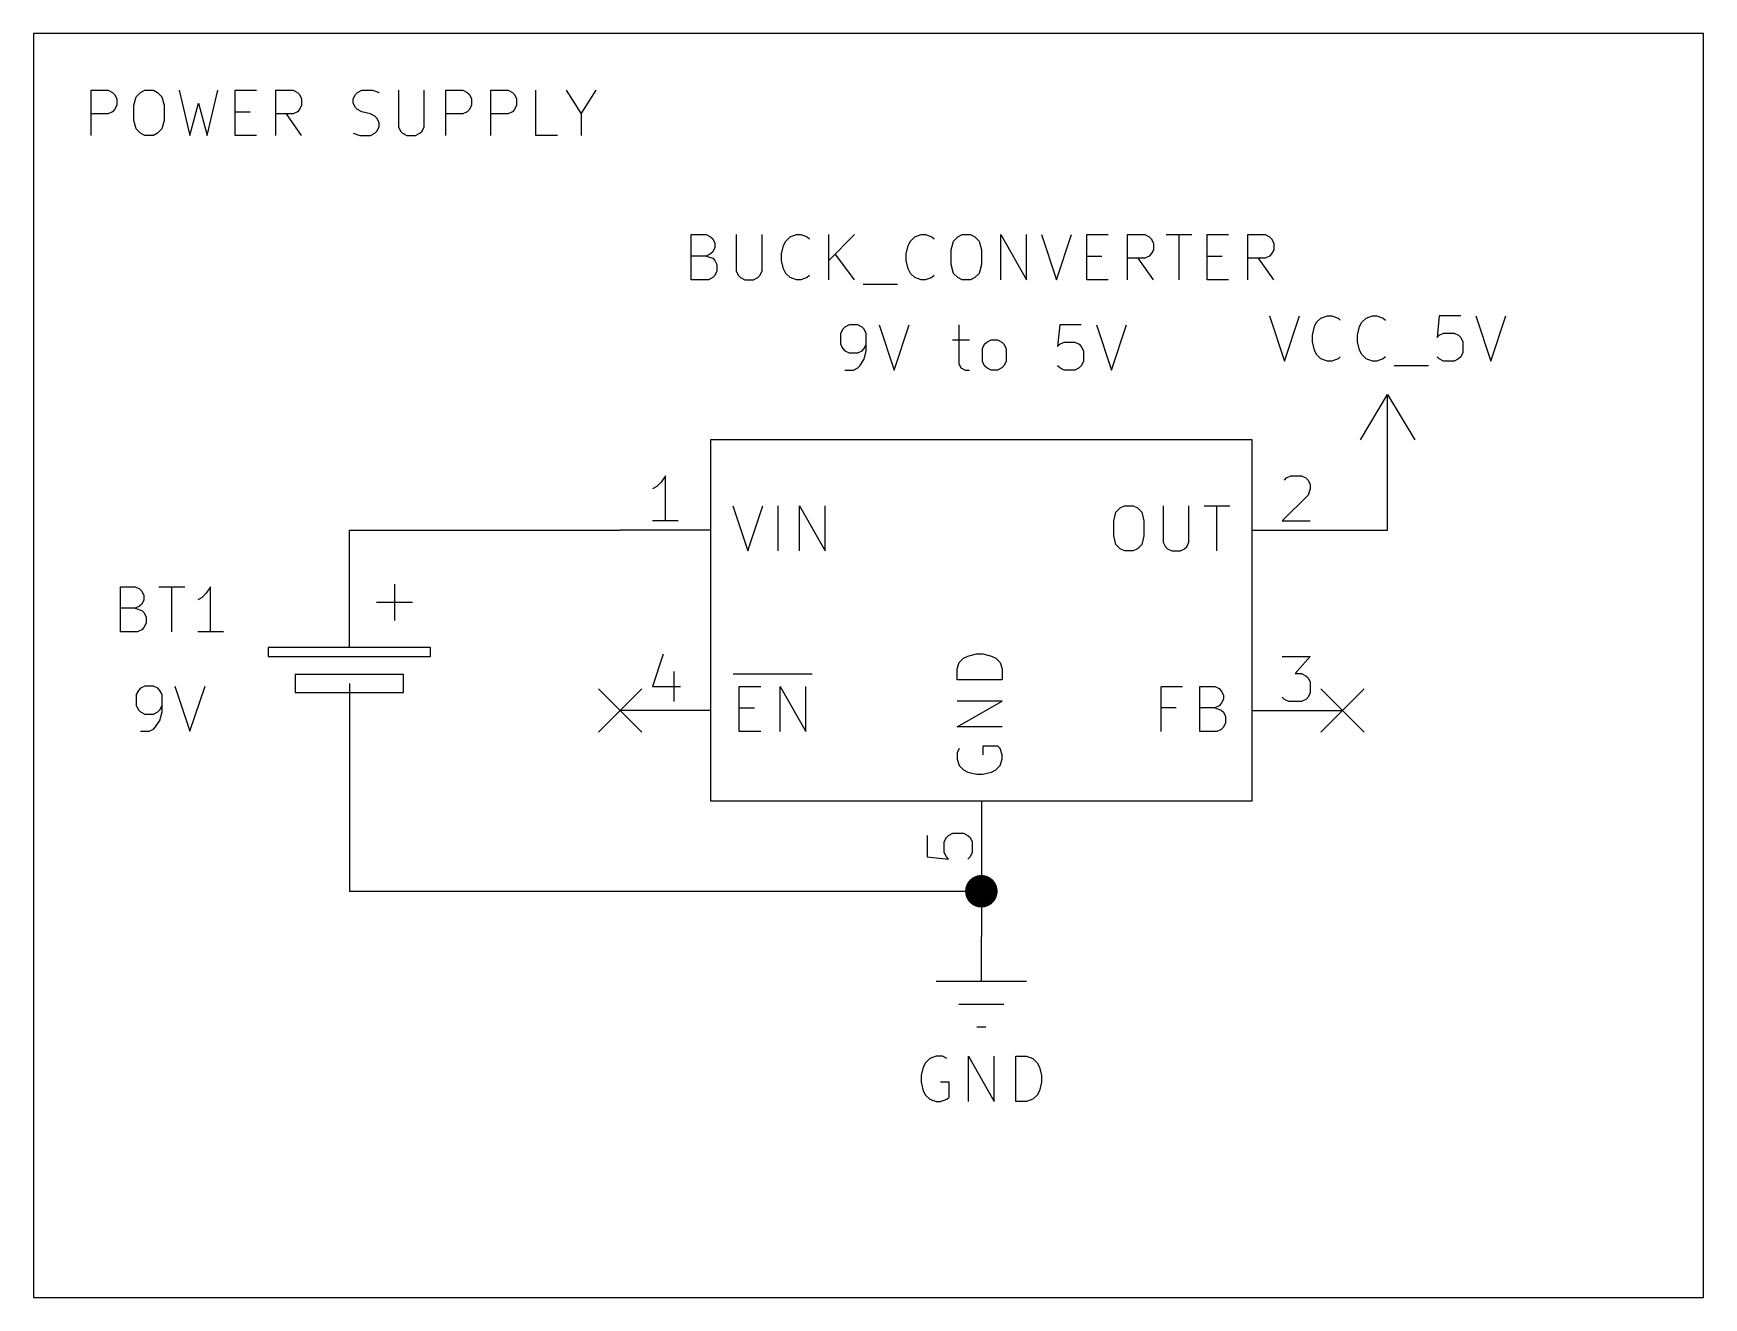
# Model space of a CAD drawing. Extents: x 0.4 to 11.3, y -7.9 to -0.4.
# Drawn here: x 2.45 to 4.3, y -3.9 to -2.5 of the extents above; entities that cross this region are included whole.
import ezdxf

# ---------------------------------------------------------------- set-up
doc = ezdxf.new("R2010")
doc.units = 0
doc.header["$MEASUREMENT"] = 0
for name, color, linetype in [('BLUE2', 5, 'CONTINUOUS'), ('BLUE3', 171, 'CONTINUOUS'), ('CYAN2', 4, 'CONTINUOUS'), ('GREEN3', 91, 'CONTINUOUS'), ('LYELLOW', 51, 'CONTINUOUS'), ('RED2', 1, 'CONTINUOUS'), ('RED3', 11, 'CONTINUOUS')]:
    doc.layers.add(name, color=color, linetype=linetype)

msp = doc.modelspace()

# ---------------------------------------------------------------- linework, layer by layer
at = {"layer": 'BLUE2', "linetype": 'CONTINUOUS'}
for p, q in [((3.076, -3.226), (3.124, -3.274)), ((3.124, -3.226), (3.076, -3.274)), ((3.876, -3.226), (3.924, -3.274)), ((3.924, -3.226), (3.876, -3.274))]:
    msp.add_line(p, q, dxfattribs=at)
at = {"layer": 'BLUE3', "linetype": 'CONTINUOUS'}
for p, q in [((2.45, -2.5), (2.45, -3.9)), ((4.3, -2.5), (2.45, -2.5)), ((4.3, -3.9), (4.3, -2.5)), ((2.5138, -2.613), (2.5138, -2.563)), ((2.5138, -2.563), (2.5329, -2.563)), ((2.5329, -2.563), (2.5376, -2.5653)), ((2.5376, -2.5653), (2.54, -2.5677)), ((2.54, -2.5677), (2.5424, -2.5725)), ((2.5614, -2.5796), (2.5638, -2.5701)), ((2.5638, -2.5701), (2.5686, -2.5653)), ((2.5686, -2.5653), (2.5733, -2.563)), ((2.5733, -2.563), (2.5829, -2.563)), ((2.5829, -2.563), (2.5876, -2.5653)), ((2.5876, -2.5653), (2.5924, -2.5701)), ((2.5924, -2.5701), (2.5948, -2.5796)), ((2.6114, -2.563), (2.6233, -2.613)), ((2.6424, -2.613), (2.6543, -2.563)), ((2.6733, -2.613), (2.6733, -2.563)), ((2.6733, -2.563), (2.6971, -2.563)), ((2.7186, -2.613), (2.7186, -2.563)), ((2.7186, -2.563), (2.7376, -2.563)), ((2.7376, -2.563), (2.7424, -2.5653)), ((2.7424, -2.5653), (2.7448, -2.5677)), ((2.7448, -2.5677), (2.7471, -2.5725)), ((2.8043, -2.5725), (2.8067, -2.5677)), ((2.8067, -2.5677), (2.809, -2.5653)), ((2.809, -2.5653), (2.8138, -2.563)), ((2.8138, -2.563), (2.8257, -2.563)), ((2.8257, -2.563), (2.8329, -2.5653)), ((2.8543, -2.563), (2.8543, -2.6034)), ((2.8829, -2.6034), (2.8829, -2.563)), ((2.9067, -2.613), (2.9067, -2.563)), ((2.9067, -2.563), (2.9257, -2.563)), ((2.9257, -2.563), (2.9305, -2.5653)), ((2.9305, -2.5653), (2.9329, -2.5677)), ((2.9329, -2.5677), (2.9352, -2.5725)), ((2.9567, -2.613), (2.9567, -2.563)), ((2.9567, -2.563), (2.9757, -2.563)), ((2.9757, -2.563), (2.9805, -2.5653)), ((2.9805, -2.5653), (2.9829, -2.5677)), ((2.9829, -2.5677), (2.9852, -2.5725)), ((3.0067, -2.613), (3.0067, -2.563)), ((3.04, -2.563), (3.0567, -2.5892)), ((3.0567, -2.5892), (3.0733, -2.563)), ((2.5329, -2.5892), (2.5138, -2.5892)), ((2.5376, -2.5868), (2.5329, -2.5892)), ((2.54, -2.5844), (2.5376, -2.5868)), ((2.5424, -2.5796), (2.54, -2.5844)), ((2.5424, -2.5725), (2.5424, -2.5796)), ((2.5614, -2.5963), (2.5614, -2.5796)), ((2.5948, -2.5796), (2.5948, -2.5963)), ((2.6233, -2.613), (2.6329, -2.5772)), ((2.6329, -2.5772), (2.6424, -2.613)), ((2.6733, -2.5868), (2.69, -2.5868)), ((2.7376, -2.5892), (2.7186, -2.5892)), ((2.7471, -2.613), (2.7305, -2.5892)), ((2.7424, -2.5868), (2.7376, -2.5892)), ((2.7448, -2.5844), (2.7424, -2.5868)), ((2.7471, -2.5796), (2.7448, -2.5844)), ((2.7471, -2.5725), (2.7471, -2.5796)), ((2.8043, -2.5772), (2.8043, -2.5725)), ((2.8067, -2.582), (2.8043, -2.5772)), ((2.809, -2.5844), (2.8067, -2.582)), ((2.8138, -2.5868), (2.809, -2.5844)), ((2.8233, -2.5892), (2.8138, -2.5868)), ((2.8281, -2.5915), (2.8233, -2.5892)), ((2.9257, -2.5892), (2.9067, -2.5892)), ((2.9305, -2.5868), (2.9257, -2.5892)), ((2.9329, -2.5844), (2.9305, -2.5868)), ((2.9352, -2.5796), (2.9329, -2.5844)), ((2.9352, -2.5725), (2.9352, -2.5796)), ((2.9757, -2.5892), (2.9567, -2.5892)), ((2.9805, -2.5868), (2.9757, -2.5892)), ((2.9829, -2.5844), (2.9805, -2.5868)), ((2.9852, -2.5796), (2.9829, -2.5844)), ((2.9852, -2.5725), (2.9852, -2.5796)), ((3.0567, -2.5892), (3.0567, -2.613)), ((2.5638, -2.6058), (2.5614, -2.5963)), ((2.5686, -2.6106), (2.5638, -2.6058)), ((2.5924, -2.6058), (2.5876, -2.6106)), ((2.5948, -2.5963), (2.5924, -2.6058)), ((2.8305, -2.5939), (2.8281, -2.5915)), ((2.8281, -2.6106), (2.8305, -2.6082)), ((2.8329, -2.5987), (2.8305, -2.5939)), ((2.8305, -2.6082), (2.8329, -2.6034)), ((2.8329, -2.6034), (2.8329, -2.5987)), ((2.8543, -2.6034), (2.8567, -2.6082)), ((2.8567, -2.6082), (2.859, -2.6106)), ((2.8781, -2.6106), (2.8805, -2.6082)), ((2.8805, -2.6082), (2.8829, -2.6034)), ((2.5733, -2.613), (2.5686, -2.6106)), ((2.5829, -2.613), (2.5733, -2.613)), ((2.5876, -2.6106), (2.5829, -2.613)), ((2.6971, -2.613), (2.6733, -2.613)), ((2.8043, -2.6106), (2.8114, -2.613)), ((2.8114, -2.613), (2.8233, -2.613)), ((2.8233, -2.613), (2.8281, -2.6106)), ((2.859, -2.6106), (2.8638, -2.613)), ((2.8638, -2.613), (2.8733, -2.613)), ((2.8733, -2.613), (2.8781, -2.6106)), ((3.0305, -2.613), (3.0067, -2.613)), ((2.45, -3.9), (4.3, -3.9))]:
    msp.add_line(p, q, dxfattribs=at)
at = {"layer": 'CYAN2', "linetype": 'CONTINUOUS'}
for p, q in [((3.1786, -2.7728), (3.1786, -2.7228)), ((3.1786, -2.7228), (3.1952, -2.7228)), ((3.1786, -2.7728), (3.1786, -2.7228)), ((3.1786, -2.7228), (3.1952, -2.7228)), ((3.1952, -2.7228), (3.2, -2.7252)), ((3.1952, -2.7228), (3.2, -2.7252)), ((3.2, -2.7252), (3.2024, -2.7276)), ((3.2, -2.7252), (3.2024, -2.7276)), ((3.2024, -2.7276), (3.2048, -2.7323)), ((3.2024, -2.7276), (3.2048, -2.7323)), ((3.2048, -2.7371), (3.2024, -2.7419)), ((3.2048, -2.7371), (3.2024, -2.7419)), ((3.2048, -2.7323), (3.2048, -2.7371)), ((3.2048, -2.7323), (3.2048, -2.7371)), ((3.2286, -2.7228), (3.2286, -2.7633)), ((3.2286, -2.7228), (3.2286, -2.7633)), ((3.2571, -2.7633), (3.2571, -2.7228)), ((3.2571, -2.7633), (3.2571, -2.7228)), ((3.2786, -2.7442), (3.281, -2.7347)), ((3.2786, -2.7442), (3.281, -2.7347)), ((3.281, -2.7347), (3.2833, -2.7299)), ((3.281, -2.7347), (3.2833, -2.7299)), ((3.2833, -2.7299), (3.2881, -2.7252)), ((3.2833, -2.7299), (3.2881, -2.7252)), ((3.2881, -2.7252), (3.2952, -2.7228)), ((3.2881, -2.7252), (3.2952, -2.7228)), ((3.2952, -2.7228), (3.3, -2.7228)), ((3.2952, -2.7228), (3.3, -2.7228)), ((3.3, -2.7228), (3.3071, -2.7252)), ((3.3, -2.7228), (3.3071, -2.7252)), ((3.3071, -2.7252), (3.3095, -2.7276)), ((3.3071, -2.7252), (3.3095, -2.7276)), ((3.331, -2.7728), (3.331, -2.7228)), ((3.3595, -2.7228), (3.331, -2.7514)), ((3.331, -2.7728), (3.331, -2.7228)), ((3.3595, -2.7228), (3.331, -2.7514)), ((3.4167, -2.7442), (3.419, -2.7347)), ((3.4167, -2.7442), (3.419, -2.7347)), ((3.419, -2.7347), (3.4214, -2.7299)), ((3.419, -2.7347), (3.4214, -2.7299)), ((3.4214, -2.7299), (3.4262, -2.7252)), ((3.4214, -2.7299), (3.4262, -2.7252)), ((3.4262, -2.7252), (3.4333, -2.7228)), ((3.4262, -2.7252), (3.4333, -2.7228)), ((3.4333, -2.7228), (3.4381, -2.7228)), ((3.4333, -2.7228), (3.4381, -2.7228)), ((3.4381, -2.7228), (3.4452, -2.7252)), ((3.4381, -2.7228), (3.4452, -2.7252)), ((3.4452, -2.7252), (3.4476, -2.7276)), ((3.4452, -2.7252), (3.4476, -2.7276)), ((3.4667, -2.7395), (3.469, -2.7299)), ((3.4667, -2.7395), (3.469, -2.7299)), ((3.469, -2.7299), (3.4738, -2.7252)), ((3.469, -2.7299), (3.4738, -2.7252)), ((3.4738, -2.7252), (3.4786, -2.7228)), ((3.4738, -2.7252), (3.4786, -2.7228)), ((3.4786, -2.7228), (3.4881, -2.7228)), ((3.4786, -2.7228), (3.4881, -2.7228)), ((3.4881, -2.7228), (3.4929, -2.7252)), ((3.4881, -2.7228), (3.4929, -2.7252)), ((3.4929, -2.7252), (3.4976, -2.7299)), ((3.4929, -2.7252), (3.4976, -2.7299)), ((3.4976, -2.7299), (3.5, -2.7395)), ((3.4976, -2.7299), (3.5, -2.7395)), ((3.5214, -2.7728), (3.5214, -2.7228)), ((3.5214, -2.7228), (3.55, -2.7728)), ((3.5214, -2.7728), (3.5214, -2.7228)), ((3.5214, -2.7228), (3.55, -2.7728)), ((3.55, -2.7728), (3.55, -2.7228)), ((3.55, -2.7728), (3.55, -2.7228)), ((3.5667, -2.7228), (3.5833, -2.7728)), ((3.5667, -2.7228), (3.5833, -2.7728)), ((3.5833, -2.7728), (3.6, -2.7228)), ((3.5833, -2.7728), (3.6, -2.7228)), ((3.6167, -2.7728), (3.6167, -2.7228)), ((3.6167, -2.7228), (3.6405, -2.7228)), ((3.6167, -2.7728), (3.6167, -2.7228)), ((3.6167, -2.7228), (3.6405, -2.7228)), ((3.6619, -2.7728), (3.6619, -2.7228)), ((3.6619, -2.7228), (3.681, -2.7228)), ((3.6619, -2.7728), (3.6619, -2.7228)), ((3.6619, -2.7228), (3.681, -2.7228)), ((3.681, -2.7228), (3.6857, -2.7252)), ((3.681, -2.7228), (3.6857, -2.7252)), ((3.6857, -2.7252), (3.6881, -2.7276)), ((3.6857, -2.7252), (3.6881, -2.7276)), ((3.6881, -2.7276), (3.6905, -2.7323)), ((3.6881, -2.7276), (3.6905, -2.7323)), ((3.6905, -2.7323), (3.6905, -2.7395)), ((3.6905, -2.7323), (3.6905, -2.7395)), ((3.7048, -2.7228), (3.7333, -2.7228)), ((3.7048, -2.7228), (3.7333, -2.7228)), ((3.7191, -2.7728), (3.7191, -2.7228)), ((3.7191, -2.7728), (3.7191, -2.7228)), ((3.75, -2.7728), (3.75, -2.7228)), ((3.75, -2.7228), (3.7738, -2.7228)), ((3.75, -2.7728), (3.75, -2.7228)), ((3.75, -2.7228), (3.7738, -2.7228)), ((3.7952, -2.7728), (3.7952, -2.7228)), ((3.7952, -2.7228), (3.8143, -2.7228)), ((3.7952, -2.7728), (3.7952, -2.7228)), ((3.7952, -2.7228), (3.8143, -2.7228)), ((3.8143, -2.7228), (3.819, -2.7252)), ((3.8143, -2.7228), (3.819, -2.7252)), ((3.819, -2.7252), (3.8214, -2.7276)), ((3.819, -2.7252), (3.8214, -2.7276)), ((3.8214, -2.7276), (3.8238, -2.7323)), ((3.8214, -2.7276), (3.8238, -2.7323)), ((3.8238, -2.7323), (3.8238, -2.7395)), ((3.8238, -2.7323), (3.8238, -2.7395)), ((3.1952, -2.7466), (3.1786, -2.7466)), ((3.1952, -2.7466), (3.1786, -2.7466)), ((3.2, -2.7442), (3.1952, -2.7466)), ((3.2, -2.7442), (3.1952, -2.7466)), ((3.1952, -2.7466), (3.2024, -2.749)), ((3.1952, -2.7466), (3.2024, -2.749)), ((3.2024, -2.7419), (3.2, -2.7442)), ((3.2024, -2.7419), (3.2, -2.7442)), ((3.2024, -2.749), (3.2048, -2.7514)), ((3.2024, -2.749), (3.2048, -2.7514)), ((3.2048, -2.7514), (3.2071, -2.7561)), ((3.2048, -2.7514), (3.2071, -2.7561)), ((3.2071, -2.7561), (3.2071, -2.7633)), ((3.2071, -2.7561), (3.2071, -2.7633)), ((3.2786, -2.7514), (3.2786, -2.7442)), ((3.2786, -2.7514), (3.2786, -2.7442)), ((3.281, -2.7609), (3.2786, -2.7514)), ((3.281, -2.7609), (3.2786, -2.7514)), ((3.3595, -2.7728), (3.3381, -2.7442)), ((3.3595, -2.7728), (3.3381, -2.7442)), ((3.4167, -2.7514), (3.4167, -2.7442)), ((3.4167, -2.7514), (3.4167, -2.7442)), ((3.419, -2.7609), (3.4167, -2.7514)), ((3.419, -2.7609), (3.4167, -2.7514)), ((3.4667, -2.7561), (3.4667, -2.7395)), ((3.4667, -2.7561), (3.4667, -2.7395)), ((3.469, -2.7657), (3.4667, -2.7561)), ((3.469, -2.7657), (3.4667, -2.7561)), ((3.5, -2.7561), (3.4976, -2.7657)), ((3.5, -2.7561), (3.4976, -2.7657)), ((3.5, -2.7395), (3.5, -2.7561)), ((3.5, -2.7395), (3.5, -2.7561)), ((3.6167, -2.7466), (3.6333, -2.7466)), ((3.6167, -2.7466), (3.6333, -2.7466)), ((3.681, -2.749), (3.6619, -2.749)), ((3.681, -2.749), (3.6619, -2.749)), ((3.6905, -2.7728), (3.6738, -2.749)), ((3.6905, -2.7728), (3.6738, -2.749)), ((3.6857, -2.7466), (3.681, -2.749)), ((3.6857, -2.7466), (3.681, -2.749)), ((3.6881, -2.7442), (3.6857, -2.7466)), ((3.6881, -2.7442), (3.6857, -2.7466)), ((3.6905, -2.7395), (3.6881, -2.7442)), ((3.6905, -2.7395), (3.6881, -2.7442)), ((3.75, -2.7466), (3.7667, -2.7466)), ((3.75, -2.7466), (3.7667, -2.7466)), ((3.8143, -2.749), (3.7952, -2.749)), ((3.8143, -2.749), (3.7952, -2.749)), ((3.8238, -2.7728), (3.8071, -2.749)), ((3.8238, -2.7728), (3.8071, -2.749)), ((3.819, -2.7466), (3.8143, -2.749)), ((3.819, -2.7466), (3.8143, -2.749)), ((3.8214, -2.7442), (3.819, -2.7466)), ((3.8214, -2.7442), (3.819, -2.7466)), ((3.8238, -2.7395), (3.8214, -2.7442)), ((3.8238, -2.7395), (3.8214, -2.7442)), ((3.1976, -2.7728), (3.1786, -2.7728)), ((3.1976, -2.7728), (3.1786, -2.7728)), ((3.2024, -2.7704), (3.1976, -2.7728)), ((3.2024, -2.7704), (3.1976, -2.7728)), ((3.2048, -2.768), (3.2024, -2.7704)), ((3.2048, -2.768), (3.2024, -2.7704)), ((3.2071, -2.7633), (3.2048, -2.768)), ((3.2071, -2.7633), (3.2048, -2.768)), ((3.2286, -2.7633), (3.231, -2.768)), ((3.2286, -2.7633), (3.231, -2.768)), ((3.231, -2.768), (3.2333, -2.7704)), ((3.231, -2.768), (3.2333, -2.7704)), ((3.2333, -2.7704), (3.2381, -2.7728)), ((3.2333, -2.7704), (3.2381, -2.7728)), ((3.2381, -2.7728), (3.2476, -2.7728)), ((3.2381, -2.7728), (3.2476, -2.7728)), ((3.2476, -2.7728), (3.2524, -2.7704)), ((3.2476, -2.7728), (3.2524, -2.7704)), ((3.2524, -2.7704), (3.2548, -2.768)), ((3.2524, -2.7704), (3.2548, -2.768)), ((3.2548, -2.768), (3.2571, -2.7633)), ((3.2548, -2.768), (3.2571, -2.7633)), ((3.2833, -2.7657), (3.281, -2.7609)), ((3.2833, -2.7657), (3.281, -2.7609)), ((3.2881, -2.7704), (3.2833, -2.7657)), ((3.2881, -2.7704), (3.2833, -2.7657)), ((3.2952, -2.7728), (3.2881, -2.7704)), ((3.2952, -2.7728), (3.2881, -2.7704)), ((3.3, -2.7728), (3.2952, -2.7728)), ((3.3, -2.7728), (3.2952, -2.7728)), ((3.3071, -2.7704), (3.3, -2.7728)), ((3.3071, -2.7704), (3.3, -2.7728)), ((3.3095, -2.768), (3.3071, -2.7704)), ((3.3095, -2.768), (3.3071, -2.7704)), ((3.4214, -2.7657), (3.419, -2.7609)), ((3.4214, -2.7657), (3.419, -2.7609)), ((3.4262, -2.7704), (3.4214, -2.7657)), ((3.4262, -2.7704), (3.4214, -2.7657)), ((3.4333, -2.7728), (3.4262, -2.7704)), ((3.4333, -2.7728), (3.4262, -2.7704)), ((3.4381, -2.7728), (3.4333, -2.7728)), ((3.4381, -2.7728), (3.4333, -2.7728)), ((3.4452, -2.7704), (3.4381, -2.7728)), ((3.4452, -2.7704), (3.4381, -2.7728)), ((3.4476, -2.768), (3.4452, -2.7704)), ((3.4476, -2.768), (3.4452, -2.7704)), ((3.4738, -2.7704), (3.469, -2.7657)), ((3.4738, -2.7704), (3.469, -2.7657)), ((3.4786, -2.7728), (3.4738, -2.7704)), ((3.4786, -2.7728), (3.4738, -2.7704)), ((3.4881, -2.7728), (3.4786, -2.7728)), ((3.4881, -2.7728), (3.4786, -2.7728)), ((3.4929, -2.7704), (3.4881, -2.7728)), ((3.4929, -2.7704), (3.4881, -2.7728)), ((3.4976, -2.7657), (3.4929, -2.7704)), ((3.4976, -2.7657), (3.4929, -2.7704)), ((3.6405, -2.7728), (3.6167, -2.7728)), ((3.6405, -2.7728), (3.6167, -2.7728)), ((3.7738, -2.7728), (3.75, -2.7728)), ((3.7738, -2.7728), (3.75, -2.7728)), ((3.3691, -2.7776), (3.4071, -2.7776)), ((3.3691, -2.7776), (3.4071, -2.7776)), ((3.3464, -2.8276), (3.3441, -2.8323)), ((3.3464, -2.8276), (3.3441, -2.8323)), ((3.3488, -2.8252), (3.3464, -2.8276)), ((3.3488, -2.8252), (3.3464, -2.8276)), ((3.3536, -2.8228), (3.3488, -2.8252)), ((3.3536, -2.8228), (3.3488, -2.8252)), ((3.3631, -2.8228), (3.3536, -2.8228)), ((3.3631, -2.8228), (3.3536, -2.8228)), ((3.3679, -2.8252), (3.3631, -2.8228)), ((3.3679, -2.8252), (3.3631, -2.8228)), ((3.3702, -2.8276), (3.3679, -2.8252)), ((3.3702, -2.8276), (3.3679, -2.8252)), ((3.3726, -2.8323), (3.3702, -2.8276)), ((3.3726, -2.8323), (3.3702, -2.8276)), ((3.3869, -2.8228), (3.4036, -2.8728)), ((3.3869, -2.8228), (3.4036, -2.8728)), ((3.4036, -2.8728), (3.4202, -2.8228)), ((3.4036, -2.8728), (3.4202, -2.8228)), ((3.475, -2.8228), (3.475, -2.8657)), ((3.475, -2.8228), (3.475, -2.8657)), ((3.5869, -2.8228), (3.5845, -2.8466)), ((3.5869, -2.8228), (3.5845, -2.8466)), ((3.6107, -2.8228), (3.5869, -2.8228)), ((3.6107, -2.8228), (3.5869, -2.8228)), ((3.6274, -2.8228), (3.644, -2.8728)), ((3.6274, -2.8228), (3.644, -2.8728)), ((3.644, -2.8728), (3.6607, -2.8228)), ((3.644, -2.8728), (3.6607, -2.8228)), ((3.819, -2.8128), (3.8357, -2.8628)), ((3.819, -2.8128), (3.8357, -2.8628)), ((3.8357, -2.8628), (3.8524, -2.8128)), ((3.8357, -2.8628), (3.8524, -2.8128)), ((3.8667, -2.8342), (3.869, -2.8247)), ((3.8667, -2.8342), (3.869, -2.8247)), ((3.869, -2.8247), (3.8714, -2.8199)), ((3.869, -2.8247), (3.8714, -2.8199)), ((3.8714, -2.8199), (3.8762, -2.8152)), ((3.8714, -2.8199), (3.8762, -2.8152)), ((3.8762, -2.8152), (3.8833, -2.8128)), ((3.8762, -2.8152), (3.8833, -2.8128)), ((3.8833, -2.8128), (3.8881, -2.8128)), ((3.8833, -2.8128), (3.8881, -2.8128)), ((3.8881, -2.8128), (3.8952, -2.8152)), ((3.8881, -2.8128), (3.8952, -2.8152)), ((3.8952, -2.8152), (3.8976, -2.8176)), ((3.8952, -2.8152), (3.8976, -2.8176)), ((3.9167, -2.8342), (3.919, -2.8247)), ((3.9167, -2.8342), (3.919, -2.8247)), ((3.919, -2.8247), (3.9214, -2.8199)), ((3.919, -2.8247), (3.9214, -2.8199)), ((3.9214, -2.8199), (3.9262, -2.8152)), ((3.9214, -2.8199), (3.9262, -2.8152)), ((3.9262, -2.8152), (3.9333, -2.8128)), ((3.9262, -2.8152), (3.9333, -2.8128)), ((3.9333, -2.8128), (3.9381, -2.8128)), ((3.9333, -2.8128), (3.9381, -2.8128)), ((3.9381, -2.8128), (3.9452, -2.8152)), ((3.9381, -2.8128), (3.9452, -2.8152)), ((3.9452, -2.8152), (3.9476, -2.8176)), ((3.9452, -2.8152), (3.9476, -2.8176)), ((4.0071, -2.8128), (4.0048, -2.8366)), ((4.0071, -2.8128), (4.0048, -2.8366)), ((4.031, -2.8128), (4.0071, -2.8128)), ((4.031, -2.8128), (4.0071, -2.8128)), ((4.0476, -2.8128), (4.0643, -2.8628)), ((4.0476, -2.8128), (4.0643, -2.8628)), ((4.0643, -2.8628), (4.081, -2.8128)), ((4.0643, -2.8628), (4.081, -2.8128)), ((3.3441, -2.8323), (3.3441, -2.8442)), ((3.3441, -2.8323), (3.3441, -2.8442)), ((3.3441, -2.8442), (3.3464, -2.849)), ((3.3441, -2.8442), (3.3464, -2.849)), ((3.3464, -2.849), (3.3488, -2.8514)), ((3.3464, -2.849), (3.3488, -2.8514)), ((3.3679, -2.8514), (3.3702, -2.849)), ((3.3679, -2.8514), (3.3702, -2.849)), ((3.3702, -2.849), (3.3726, -2.8442)), ((3.3702, -2.849), (3.3726, -2.8442)), ((3.3726, -2.8514), (3.3726, -2.8323)), ((3.3726, -2.8514), (3.3726, -2.8323)), ((3.4679, -2.8395), (3.4869, -2.8395)), ((3.4679, -2.8395), (3.4869, -2.8395)), ((3.5012, -2.849), (3.5036, -2.8442)), ((3.5012, -2.849), (3.5036, -2.8442)), ((3.5012, -2.8633), (3.5012, -2.849)), ((3.5012, -2.8633), (3.5012, -2.849)), ((3.5036, -2.8442), (3.506, -2.8419)), ((3.5036, -2.8442), (3.506, -2.8419)), ((3.506, -2.8419), (3.5107, -2.8395)), ((3.506, -2.8419), (3.5107, -2.8395)), ((3.5107, -2.8395), (3.5179, -2.8395)), ((3.5107, -2.8395), (3.5179, -2.8395)), ((3.5179, -2.8395), (3.5226, -2.8419)), ((3.5179, -2.8395), (3.5226, -2.8419)), ((3.5226, -2.8419), (3.525, -2.8442)), ((3.5226, -2.8419), (3.525, -2.8442)), ((3.525, -2.8442), (3.5274, -2.849)), ((3.525, -2.8442), (3.5274, -2.849)), ((3.5274, -2.849), (3.5274, -2.8633)), ((3.5274, -2.849), (3.5274, -2.8633)), ((3.5845, -2.8466), (3.5869, -2.8442)), ((3.5845, -2.8466), (3.5869, -2.8442)), ((3.5869, -2.8442), (3.5917, -2.8419)), ((3.5869, -2.8442), (3.5917, -2.8419)), ((3.5917, -2.8419), (3.6036, -2.8419)), ((3.5917, -2.8419), (3.6036, -2.8419)), ((3.6036, -2.8419), (3.6083, -2.8442)), ((3.6036, -2.8419), (3.6083, -2.8442)), ((3.6083, -2.8442), (3.6107, -2.8466)), ((3.6083, -2.8442), (3.6107, -2.8466)), ((3.6107, -2.8466), (3.6131, -2.8514)), ((3.6107, -2.8466), (3.6131, -2.8514)), ((3.8667, -2.8414), (3.8667, -2.8342)), ((3.8667, -2.8414), (3.8667, -2.8342)), ((3.869, -2.8509), (3.8667, -2.8414)), ((3.869, -2.8509), (3.8667, -2.8414)), ((3.9167, -2.8414), (3.9167, -2.8342)), ((3.9167, -2.8414), (3.9167, -2.8342)), ((3.919, -2.8509), (3.9167, -2.8414)), ((3.919, -2.8509), (3.9167, -2.8414)), ((4.0048, -2.8366), (4.0071, -2.8342)), ((4.0048, -2.8366), (4.0071, -2.8342)), ((4.0071, -2.8342), (4.0119, -2.8319)), ((4.0071, -2.8342), (4.0119, -2.8319)), ((4.0119, -2.8319), (4.0238, -2.8319)), ((4.0119, -2.8319), (4.0238, -2.8319)), ((4.0238, -2.8319), (4.0286, -2.8342)), ((4.0238, -2.8319), (4.0286, -2.8342)), ((4.0286, -2.8342), (4.031, -2.8366)), ((4.0286, -2.8342), (4.031, -2.8366)), ((4.031, -2.8366), (4.0333, -2.8414)), ((4.031, -2.8366), (4.0333, -2.8414)), ((4.0333, -2.8414), (4.0333, -2.8533)), ((4.0333, -2.8414), (4.0333, -2.8533)), ((3.3488, -2.8514), (3.3536, -2.8538)), ((3.3488, -2.8514), (3.3536, -2.8538)), ((3.3536, -2.8538), (3.3631, -2.8538)), ((3.3536, -2.8538), (3.3631, -2.8538)), ((3.3631, -2.8538), (3.3679, -2.8514)), ((3.3631, -2.8538), (3.3679, -2.8514)), ((3.3655, -2.868), (3.3702, -2.8609)), ((3.3655, -2.868), (3.3702, -2.8609)), ((3.3702, -2.8609), (3.3726, -2.8514)), ((3.3702, -2.8609), (3.3726, -2.8514)), ((3.475, -2.8657), (3.4774, -2.8704)), ((3.475, -2.8657), (3.4774, -2.8704)), ((3.5036, -2.868), (3.5012, -2.8633)), ((3.5036, -2.868), (3.5012, -2.8633)), ((3.5274, -2.8633), (3.525, -2.868)), ((3.5274, -2.8633), (3.525, -2.868)), ((3.6131, -2.8633), (3.6107, -2.868)), ((3.6131, -2.8633), (3.6107, -2.868)), ((3.6131, -2.8514), (3.6131, -2.8633)), ((3.6131, -2.8514), (3.6131, -2.8633)), ((3.8714, -2.8557), (3.869, -2.8509)), ((3.8714, -2.8557), (3.869, -2.8509)), ((3.8762, -2.8604), (3.8714, -2.8557)), ((3.8762, -2.8604), (3.8714, -2.8557)), ((3.8833, -2.8628), (3.8762, -2.8604)), ((3.8833, -2.8628), (3.8762, -2.8604)), ((3.8881, -2.8628), (3.8833, -2.8628)), ((3.8881, -2.8628), (3.8833, -2.8628)), ((3.8952, -2.8604), (3.8881, -2.8628)), ((3.8952, -2.8604), (3.8881, -2.8628)), ((3.8976, -2.858), (3.8952, -2.8604)), ((3.8976, -2.858), (3.8952, -2.8604)), ((3.9214, -2.8557), (3.919, -2.8509)), ((3.9214, -2.8557), (3.919, -2.8509)), ((3.9262, -2.8604), (3.9214, -2.8557)), ((3.9262, -2.8604), (3.9214, -2.8557)), ((3.9333, -2.8628), (3.9262, -2.8604)), ((3.9333, -2.8628), (3.9262, -2.8604)), ((3.9381, -2.8628), (3.9333, -2.8628)), ((3.9381, -2.8628), (3.9333, -2.8628)), ((3.9452, -2.8604), (3.9381, -2.8628)), ((3.9452, -2.8604), (3.9381, -2.8628)), ((3.9476, -2.858), (3.9452, -2.8604)), ((3.9476, -2.858), (3.9452, -2.8604)), ((4.0071, -2.8604), (4.0048, -2.858)), ((4.0071, -2.8604), (4.0048, -2.858)), ((4.0119, -2.8628), (4.0071, -2.8604)), ((4.0119, -2.8628), (4.0071, -2.8604)), ((4.0238, -2.8628), (4.0119, -2.8628)), ((4.0238, -2.8628), (4.0119, -2.8628)), ((4.0286, -2.8604), (4.0238, -2.8628)), ((4.0286, -2.8604), (4.0238, -2.8628)), ((4.031, -2.858), (4.0286, -2.8604)), ((4.031, -2.858), (4.0286, -2.8604)), ((4.0333, -2.8533), (4.031, -2.858)), ((4.0333, -2.8533), (4.031, -2.858)), ((3.3488, -2.8728), (3.3583, -2.8728)), ((3.3488, -2.8728), (3.3583, -2.8728)), ((3.3583, -2.8728), (3.3631, -2.8704)), ((3.3583, -2.8728), (3.3631, -2.8704)), ((3.3631, -2.8704), (3.3655, -2.868)), ((3.3631, -2.8704), (3.3655, -2.868)), ((3.4774, -2.8704), (3.4821, -2.8728)), ((3.4774, -2.8704), (3.4821, -2.8728)), ((3.4821, -2.8728), (3.4869, -2.8728)), ((3.4821, -2.8728), (3.4869, -2.8728)), ((3.506, -2.8704), (3.5036, -2.868)), ((3.506, -2.8704), (3.5036, -2.868)), ((3.5107, -2.8728), (3.506, -2.8704)), ((3.5107, -2.8728), (3.506, -2.8704)), ((3.5179, -2.8728), (3.5107, -2.8728)), ((3.5179, -2.8728), (3.5107, -2.8728)), ((3.5226, -2.8704), (3.5179, -2.8728)), ((3.5226, -2.8704), (3.5179, -2.8728)), ((3.525, -2.868), (3.5226, -2.8704)), ((3.525, -2.868), (3.5226, -2.8704)), ((3.5869, -2.8704), (3.5845, -2.868)), ((3.5869, -2.8704), (3.5845, -2.868)), ((3.5917, -2.8728), (3.5869, -2.8704)), ((3.5917, -2.8728), (3.5869, -2.8704)), ((3.6036, -2.8728), (3.5917, -2.8728)), ((3.6036, -2.8728), (3.5917, -2.8728)), ((3.6083, -2.8704), (3.6036, -2.8728)), ((3.6083, -2.8704), (3.6036, -2.8728)), ((3.6107, -2.868), (3.6083, -2.8704)), ((3.6107, -2.868), (3.6083, -2.8704)), ((3.9571, -2.8676), (3.9952, -2.8676)), ((3.9571, -2.8676), (3.9952, -2.8676)), ((3.2248, -3.0231), (3.2414, -3.0731)), ((3.2248, -3.0231), (3.2414, -3.0731)), ((3.2414, -3.0731), (3.2581, -3.0231)), ((3.2414, -3.0731), (3.2581, -3.0231)), ((3.2748, -3.0731), (3.2748, -3.0231)), ((3.2748, -3.0731), (3.2748, -3.0231)), ((3.2986, -3.0731), (3.2986, -3.0231)), ((3.2986, -3.0231), (3.3271, -3.0731)), ((3.2986, -3.0731), (3.2986, -3.0231)), ((3.2986, -3.0231), (3.3271, -3.0731)), ((3.3271, -3.0731), (3.3271, -3.0231)), ((3.3271, -3.0731), (3.3271, -3.0231)), ((3.6467, -3.0398), (3.649, -3.0303)), ((3.6467, -3.0398), (3.649, -3.0303)), ((3.649, -3.0303), (3.6538, -3.0255)), ((3.649, -3.0303), (3.6538, -3.0255)), ((3.6538, -3.0255), (3.6586, -3.0231)), ((3.6538, -3.0255), (3.6586, -3.0231)), ((3.6586, -3.0231), (3.6681, -3.0231)), ((3.6586, -3.0231), (3.6681, -3.0231)), ((3.6681, -3.0231), (3.6729, -3.0255)), ((3.6681, -3.0231), (3.6729, -3.0255)), ((3.6729, -3.0255), (3.6776, -3.0303)), ((3.6729, -3.0255), (3.6776, -3.0303)), ((3.6776, -3.0303), (3.68, -3.0398)), ((3.6776, -3.0303), (3.68, -3.0398)), ((3.7014, -3.0231), (3.7014, -3.0636)), ((3.7014, -3.0231), (3.7014, -3.0636)), ((3.73, -3.0636), (3.73, -3.0231)), ((3.73, -3.0636), (3.73, -3.0231)), ((3.7467, -3.0231), (3.7752, -3.0231)), ((3.7467, -3.0231), (3.7752, -3.0231)), ((3.761, -3.0731), (3.761, -3.0231)), ((3.761, -3.0731), (3.761, -3.0231)), ((3.6467, -3.0565), (3.6467, -3.0398)), ((3.6467, -3.0565), (3.6467, -3.0398)), ((3.68, -3.0398), (3.68, -3.0565)), ((3.68, -3.0398), (3.68, -3.0565)), ((3.649, -3.066), (3.6467, -3.0565)), ((3.649, -3.066), (3.6467, -3.0565)), ((3.6538, -3.0708), (3.649, -3.066)), ((3.6538, -3.0708), (3.649, -3.066)), ((3.6586, -3.0731), (3.6538, -3.0708)), ((3.6586, -3.0731), (3.6538, -3.0708)), ((3.6729, -3.0708), (3.6681, -3.0731)), ((3.6729, -3.0708), (3.6681, -3.0731)), ((3.6776, -3.066), (3.6729, -3.0708)), ((3.6776, -3.066), (3.6729, -3.0708)), ((3.68, -3.0565), (3.6776, -3.066)), ((3.68, -3.0565), (3.6776, -3.066)), ((3.7014, -3.0636), (3.7038, -3.0684)), ((3.7014, -3.0636), (3.7038, -3.0684)), ((3.7038, -3.0684), (3.7062, -3.0708)), ((3.7038, -3.0684), (3.7062, -3.0708)), ((3.7062, -3.0708), (3.7109, -3.0731)), ((3.7062, -3.0708), (3.7109, -3.0731)), ((3.7205, -3.0731), (3.7252, -3.0708)), ((3.7205, -3.0731), (3.7252, -3.0708)), ((3.7252, -3.0708), (3.7276, -3.0684)), ((3.7252, -3.0708), (3.7276, -3.0684)), ((3.7276, -3.0684), (3.73, -3.0636)), ((3.7276, -3.0684), (3.73, -3.0636)), ((3.6681, -3.0731), (3.6586, -3.0731)), ((3.6681, -3.0731), (3.6586, -3.0731)), ((3.7109, -3.0731), (3.7205, -3.0731)), ((3.7109, -3.0731), (3.7205, -3.0731)), ((2.5463, -3.1628), (2.5463, -3.1128)), ((2.5463, -3.1128), (2.5629, -3.1128)), ((2.5629, -3.1128), (2.5677, -3.1152)), ((2.5677, -3.1152), (2.5701, -3.1176)), ((2.5701, -3.1176), (2.5725, -3.1223)), ((2.5725, -3.1223), (2.5725, -3.1271)), ((2.5891, -3.1128), (2.6177, -3.1128)), ((2.6034, -3.1628), (2.6034, -3.1128)), ((2.6368, -3.1247), (2.632, -3.1271)), ((2.6415, -3.1199), (2.6368, -3.1247)), ((2.6463, -3.1128), (2.6415, -3.1199)), ((2.6463, -3.1628), (2.6463, -3.1128)), ((2.5629, -3.1366), (2.5463, -3.1366)), ((2.5677, -3.1342), (2.5629, -3.1366)), ((2.5629, -3.1366), (2.5701, -3.139)), ((2.5701, -3.1319), (2.5677, -3.1342)), ((2.5725, -3.1271), (2.5701, -3.1319)), ((2.5701, -3.139), (2.5725, -3.1414)), ((2.5725, -3.1414), (2.5749, -3.1461)), ((2.5653, -3.1628), (2.5463, -3.1628)), ((2.5701, -3.1604), (2.5653, -3.1628)), ((2.5725, -3.158), (2.5701, -3.1604)), ((2.5749, -3.1533), (2.5725, -3.158)), ((2.5749, -3.1461), (2.5749, -3.1533)), ((2.6606, -3.1628), (2.632, -3.1628)), ((3.4731, -3.2038), (3.4755, -3.1967)), ((3.4731, -3.2038), (3.4755, -3.1967)), ((3.4755, -3.1967), (3.4803, -3.1919)), ((3.4755, -3.1967), (3.4803, -3.1919)), ((3.4803, -3.1919), (3.485, -3.1895)), ((3.4803, -3.1919), (3.485, -3.1895)), ((3.485, -3.1895), (3.4946, -3.1871)), ((3.485, -3.1895), (3.4946, -3.1871)), ((3.4946, -3.1871), (3.5017, -3.1871)), ((3.4946, -3.1871), (3.5017, -3.1871)), ((3.5017, -3.1871), (3.5112, -3.1895)), ((3.5017, -3.1871), (3.5112, -3.1895)), ((3.5112, -3.1895), (3.516, -3.1919)), ((3.5112, -3.1895), (3.516, -3.1919)), ((3.516, -3.1919), (3.5208, -3.1967)), ((3.516, -3.1919), (3.5208, -3.1967)), ((3.5208, -3.1967), (3.5231, -3.2038)), ((3.5208, -3.1967), (3.5231, -3.2038)), ((3.225, -3.2093), (3.3126, -3.2093)), ((3.225, -3.2093), (3.3126, -3.2093)), ((3.4731, -3.2157), (3.4731, -3.2038)), ((3.4731, -3.2157), (3.4731, -3.2038)), ((3.5231, -3.2157), (3.4731, -3.2157)), ((3.5231, -3.2157), (3.4731, -3.2157)), ((3.5231, -3.2038), (3.5231, -3.2157)), ((3.5231, -3.2038), (3.5231, -3.2157)), ((2.5663, -3.2276), (2.5639, -3.2323)), ((2.5639, -3.2323), (2.5639, -3.2442)), ((2.5687, -3.2252), (2.5663, -3.2276)), ((2.5734, -3.2228), (2.5687, -3.2252)), ((2.5829, -3.2228), (2.5734, -3.2228)), ((2.5877, -3.2252), (2.5829, -3.2228)), ((2.5901, -3.2276), (2.5877, -3.2252)), ((2.5925, -3.2323), (2.5901, -3.2276)), ((2.5925, -3.2514), (2.5925, -3.2323)), ((2.6068, -3.2228), (2.6234, -3.2728)), ((2.6234, -3.2728), (2.6401, -3.2228)), ((3.2319, -3.2731), (3.2319, -3.2231)), ((3.2319, -3.2231), (3.2557, -3.2231)), ((3.2319, -3.2731), (3.2319, -3.2231)), ((3.2319, -3.2231), (3.2557, -3.2231)), ((3.2771, -3.2731), (3.2771, -3.2231)), ((3.2771, -3.2231), (3.3057, -3.2731)), ((3.2771, -3.2731), (3.2771, -3.2231)), ((3.2771, -3.2231), (3.3057, -3.2731)), ((3.3057, -3.2731), (3.3057, -3.2231)), ((3.3057, -3.2731), (3.3057, -3.2231)), ((3.699, -3.2731), (3.699, -3.2231)), ((3.699, -3.2231), (3.7229, -3.2231)), ((3.699, -3.2731), (3.699, -3.2231)), ((3.699, -3.2231), (3.7229, -3.2231)), ((3.7419, -3.2731), (3.7419, -3.2231)), ((3.7419, -3.2231), (3.7586, -3.2231)), ((3.7419, -3.2731), (3.7419, -3.2231)), ((3.7419, -3.2231), (3.7586, -3.2231)), ((3.7586, -3.2231), (3.7633, -3.2255)), ((3.7586, -3.2231), (3.7633, -3.2255)), ((3.7633, -3.2255), (3.7657, -3.2279)), ((3.7633, -3.2255), (3.7657, -3.2279)), ((3.7657, -3.2279), (3.7681, -3.2327)), ((3.7657, -3.2279), (3.7681, -3.2327)), ((3.7681, -3.2374), (3.7657, -3.2422)), ((3.7681, -3.2374), (3.7657, -3.2422)), ((3.7681, -3.2327), (3.7681, -3.2374)), ((3.7681, -3.2327), (3.7681, -3.2374)), ((2.5639, -3.2442), (2.5663, -3.249)), ((2.5663, -3.249), (2.5687, -3.2514)), ((2.5687, -3.2514), (2.5734, -3.2538)), ((2.5734, -3.2538), (2.5829, -3.2538)), ((2.5829, -3.2538), (2.5877, -3.2514)), ((2.5877, -3.2514), (2.5901, -3.249)), ((2.5901, -3.249), (2.5925, -3.2442)), ((2.5901, -3.2609), (2.5925, -3.2514)), ((3.2319, -3.2469), (3.2486, -3.2469)), ((3.2319, -3.2469), (3.2486, -3.2469)), ((3.4731, -3.2681), (3.5231, -3.2395)), ((3.5231, -3.2395), (3.4731, -3.2395)), ((3.4731, -3.2681), (3.5231, -3.2395)), ((3.5231, -3.2395), (3.4731, -3.2395)), ((3.7157, -3.2469), (3.699, -3.2469)), ((3.7157, -3.2469), (3.699, -3.2469)), ((3.7586, -3.2469), (3.7419, -3.2469)), ((3.7586, -3.2469), (3.7419, -3.2469)), ((3.7633, -3.2446), (3.7586, -3.2469)), ((3.7633, -3.2446), (3.7586, -3.2469)), ((3.7586, -3.2469), (3.7657, -3.2493)), ((3.7586, -3.2469), (3.7657, -3.2493)), ((3.7657, -3.2422), (3.7633, -3.2446)), ((3.7657, -3.2422), (3.7633, -3.2446)), ((3.7657, -3.2493), (3.7681, -3.2517)), ((3.7657, -3.2493), (3.7681, -3.2517)), ((3.7681, -3.2517), (3.7705, -3.2565)), ((3.7681, -3.2517), (3.7705, -3.2565)), ((2.5687, -3.2728), (2.5782, -3.2728)), ((2.5782, -3.2728), (2.5829, -3.2704)), ((2.5829, -3.2704), (2.5853, -3.268)), ((2.5853, -3.268), (2.5901, -3.2609)), ((3.2557, -3.2731), (3.2319, -3.2731)), ((3.2557, -3.2731), (3.2319, -3.2731)), ((3.5231, -3.2681), (3.4731, -3.2681)), ((3.5231, -3.2681), (3.4731, -3.2681)), ((3.7609, -3.2731), (3.7419, -3.2731)), ((3.7609, -3.2731), (3.7419, -3.2731)), ((3.7657, -3.2708), (3.7609, -3.2731)), ((3.7657, -3.2708), (3.7609, -3.2731)), ((3.7681, -3.2684), (3.7657, -3.2708)), ((3.7681, -3.2684), (3.7657, -3.2708)), ((3.7705, -3.2636), (3.7681, -3.2684)), ((3.7705, -3.2636), (3.7681, -3.2684)), ((3.7705, -3.2565), (3.7705, -3.2636)), ((3.7705, -3.2565), (3.7705, -3.2636)), ((3.4755, -3.2919), (3.4731, -3.2967)), ((3.4755, -3.2919), (3.4731, -3.2967)), ((3.5184, -3.2895), (3.5017, -3.2895)), ((3.5017, -3.2895), (3.5017, -3.299)), ((3.5184, -3.2895), (3.5017, -3.2895)), ((3.5017, -3.2895), (3.5017, -3.299)), ((3.5208, -3.2919), (3.5184, -3.2895)), ((3.5208, -3.2919), (3.5184, -3.2895)), ((3.5231, -3.299), (3.5208, -3.2919)), ((3.5231, -3.299), (3.5208, -3.2919)), ((3.4731, -3.2967), (3.4731, -3.3038)), ((3.4731, -3.2967), (3.4731, -3.3038)), ((3.4731, -3.3038), (3.4755, -3.3109)), ((3.4731, -3.3038), (3.4755, -3.3109)), ((3.4755, -3.3109), (3.4803, -3.3157)), ((3.4755, -3.3109), (3.4803, -3.3157)), ((3.516, -3.3157), (3.5208, -3.3109)), ((3.516, -3.3157), (3.5208, -3.3109)), ((3.5208, -3.3109), (3.5231, -3.3038)), ((3.5208, -3.3109), (3.5231, -3.3038)), ((3.5231, -3.3038), (3.5231, -3.299)), ((3.5231, -3.3038), (3.5231, -3.299)), ((3.4803, -3.3157), (3.485, -3.3181)), ((3.4803, -3.3157), (3.485, -3.3181)), ((3.485, -3.3181), (3.4946, -3.3205)), ((3.485, -3.3181), (3.4946, -3.3205)), ((3.4946, -3.3205), (3.5017, -3.3205)), ((3.4946, -3.3205), (3.5017, -3.3205)), ((3.5017, -3.3205), (3.5112, -3.3181)), ((3.5017, -3.3205), (3.5112, -3.3181)), ((3.5112, -3.3181), (3.516, -3.3157)), ((3.5112, -3.3181), (3.516, -3.3157)), ((3.4381, -3.6399), (3.4357, -3.6447)), ((3.4429, -3.6352), (3.4381, -3.6399)), ((3.45, -3.6328), (3.4429, -3.6352)), ((3.4571, -3.6328), (3.45, -3.6328)), ((3.4619, -3.6352), (3.4571, -3.6328)), ((3.4857, -3.6828), (3.4857, -3.6328)), ((3.4857, -3.6328), (3.5143, -3.6828)), ((3.5143, -3.6828), (3.5143, -3.6328)), ((3.5381, -3.6828), (3.5381, -3.6328)), ((3.5381, -3.6328), (3.55, -3.6328)), ((3.55, -3.6328), (3.5571, -3.6352)), ((3.5571, -3.6352), (3.5619, -3.6399)), ((3.5619, -3.6399), (3.5643, -3.6447)), ((3.4357, -3.6447), (3.4333, -3.6542)), ((3.4333, -3.6542), (3.4333, -3.6614)), ((3.4333, -3.6614), (3.4357, -3.6709)), ((3.4643, -3.6614), (3.4548, -3.6614)), ((3.4643, -3.678), (3.4643, -3.6614)), ((3.5643, -3.6447), (3.5667, -3.6542)), ((3.5667, -3.6614), (3.5643, -3.6709)), ((3.5667, -3.6542), (3.5667, -3.6614)), ((3.4357, -3.6709), (3.4381, -3.6757)), ((3.4381, -3.6757), (3.4429, -3.6804)), ((3.4429, -3.6804), (3.45, -3.6828)), ((3.4548, -3.6828), (3.4619, -3.6804)), ((3.4619, -3.6804), (3.4643, -3.678)), ((3.5571, -3.6804), (3.55, -3.6828)), ((3.5619, -3.6757), (3.5571, -3.6804)), ((3.5643, -3.6709), (3.5619, -3.6757)), ((3.45, -3.6828), (3.4548, -3.6828)), ((3.55, -3.6828), (3.5381, -3.6828))]:
    msp.add_line(p, q, dxfattribs=at)
at = {"layer": 'GREEN3', "linetype": 'CONTINUOUS'}
for p, q in [((3.95, -3.05), (3.95, -3)), ((2.8, -3.05), (3.1, -3.05)), ((3.9, -3.05), (3.95, -3.05)), ((2.8, -3.35), (2.8, -3.45)), ((2.8, -3.45), (3.5, -3.45)), ((3.5, -3.45), (3.5, -3.5))]:
    msp.add_line(p, q, dxfattribs=at)
at = {"layer": 'GREEN3', "const_width": 0.018}
msp.add_lwpolyline([(3.491, -3.45, 1), (3.509, -3.45, 1)], format="xyb", close=True, dxfattribs=at)
at = {"layer": 'LYELLOW', "linetype": 'CONTINUOUS'}
for p, q in [((3.2, -2.95), (3.2, -3.35)), ((3.8, -2.95), (3.2, -2.95)), ((3.8, -3.35), (3.8, -2.95)), ((3.2, -3.35), (3.8, -3.35))]:
    msp.add_line(p, q, dxfattribs=at)
at = {"layer": 'RED2', "linetype": 'CONTINUOUS'}
for p, q in [((3.92, -2.95), (3.95, -2.9)), ((3.95, -3), (3.95, -2.9)), ((3.95, -2.9), (3.98, -2.95)), ((3.2, -2.95), (3.2, -3.35)), ((3.8, -2.95), (3.2, -2.95)), ((3.8, -3.35), (3.8, -2.95)), ((2.8, -3.15), (2.8, -3.05)), ((3.2, -3.05), (3.1, -3.05)), ((3.2, -3.05), (3.1, -3.05)), ((3.8, -3.05), (3.9, -3.05)), ((3.8, -3.05), (3.9, -3.05)), ((2.85, -3.11), (2.85, -3.15)), ((2.83, -3.13), (2.87, -3.13)), ((2.8, -3.18), (2.8, -3.15)), ((2.71, -3.18), (2.71, -3.19)), ((2.89, -3.18), (2.71, -3.18)), ((2.89, -3.19), (2.89, -3.18)), ((2.71, -3.19), (2.89, -3.19)), ((2.74, -3.21), (2.74, -3.23)), ((2.86, -3.21), (2.74, -3.21)), ((2.86, -3.23), (2.86, -3.21)), ((2.74, -3.23), (2.86, -3.23)), ((2.8, -3.22), (2.8, -3.25)), ((2.8, -3.25), (2.8, -3.35)), ((3.2, -3.25), (3.1, -3.25)), ((3.2, -3.25), (3.1, -3.25)), ((3.8, -3.25), (3.9, -3.25)), ((3.8, -3.25), (3.9, -3.25)), ((3.2, -3.35), (3.8, -3.35)), ((3.5, -3.35), (3.5, -3.45)), ((3.5, -3.35), (3.5, -3.45)), ((3.5, -3.55), (3.5, -3.5)), ((3.55, -3.55), (3.45, -3.55)), ((3.475, -3.575), (3.525, -3.575)), ((3.495, -3.6), (3.505, -3.6))]:
    msp.add_line(p, q, dxfattribs=at)
at = {"layer": 'RED3', "linetype": 'CONTINUOUS'}
for p, q in [((3.15, -2.9899), (3.1452, -2.997)), ((3.15, -2.9899), (3.1452, -2.997)), ((3.15, -3.0399), (3.15, -2.9899)), ((3.15, -3.0399), (3.15, -2.9899)), ((3.8357, -2.9946), (3.8381, -2.9923)), ((3.8357, -2.9946), (3.8381, -2.9923)), ((3.8381, -2.9923), (3.8429, -2.9899)), ((3.8381, -2.9923), (3.8429, -2.9899)), ((3.8429, -2.9899), (3.8548, -2.9899)), ((3.8429, -2.9899), (3.8548, -2.9899)), ((3.8548, -2.9899), (3.8595, -2.9923)), ((3.8548, -2.9899), (3.8595, -2.9923)), ((3.8595, -2.9923), (3.8619, -2.9946)), ((3.8595, -2.9923), (3.8619, -2.9946)), ((3.8619, -2.9946), (3.8643, -2.9994)), ((3.8619, -2.9946), (3.8643, -2.9994)), ((3.1405, -3.0018), (3.1357, -3.0042)), ((3.1405, -3.0018), (3.1357, -3.0042)), ((3.1452, -2.997), (3.1405, -3.0018)), ((3.1452, -2.997), (3.1405, -3.0018)), ((3.8619, -3.0113), (3.8333, -3.0399)), ((3.8619, -3.0113), (3.8333, -3.0399)), ((3.8643, -3.0042), (3.8619, -3.0113)), ((3.8643, -3.0042), (3.8619, -3.0113)), ((3.8643, -2.9994), (3.8643, -3.0042)), ((3.8643, -2.9994), (3.8643, -3.0042)), ((3.1643, -3.0399), (3.1357, -3.0399)), ((3.1643, -3.0399), (3.1357, -3.0399)), ((3.8333, -3.0399), (3.8643, -3.0399)), ((3.8333, -3.0399), (3.8643, -3.0399)), ((3.1476, -3.1875), (3.1357, -3.2232)), ((3.1476, -3.1875), (3.1357, -3.2232)), ((3.8333, -3.1899), (3.8643, -3.1899)), ((3.8333, -3.1899), (3.8643, -3.1899)), ((3.8643, -3.1899), (3.8476, -3.2089)), ((3.8643, -3.1899), (3.8476, -3.2089)), ((3.1595, -3.2065), (3.1595, -3.2399)), ((3.1595, -3.2065), (3.1595, -3.2399)), ((3.8476, -3.2089), (3.8548, -3.2089)), ((3.8476, -3.2089), (3.8548, -3.2089)), ((3.8548, -3.2089), (3.8595, -3.2113)), ((3.8548, -3.2089), (3.8595, -3.2113)), ((3.8595, -3.2113), (3.8619, -3.2137)), ((3.8595, -3.2113), (3.8619, -3.2137)), ((3.8619, -3.2137), (3.8643, -3.2184)), ((3.8619, -3.2137), (3.8643, -3.2184)), ((3.8643, -3.2184), (3.8643, -3.2304)), ((3.8643, -3.2184), (3.8643, -3.2304)), ((3.1357, -3.2232), (3.1667, -3.2232)), ((3.1357, -3.2232), (3.1667, -3.2232)), ((3.8357, -3.2375), (3.8333, -3.2351)), ((3.8357, -3.2375), (3.8333, -3.2351)), ((3.8619, -3.2351), (3.8595, -3.2375)), ((3.8619, -3.2351), (3.8595, -3.2375)), ((3.8643, -3.2304), (3.8619, -3.2351)), ((3.8643, -3.2304), (3.8619, -3.2351)), ((3.8405, -3.2399), (3.8357, -3.2375)), ((3.8405, -3.2399), (3.8357, -3.2375)), ((3.8548, -3.2399), (3.8405, -3.2399)), ((3.8548, -3.2399), (3.8405, -3.2399)), ((3.8595, -3.2375), (3.8548, -3.2399)), ((3.8595, -3.2375), (3.8548, -3.2399)), ((3.4399, -3.3881), (3.4399, -3.4119)), ((3.4399, -3.3881), (3.4399, -3.4119)), ((3.4589, -3.3952), (3.4613, -3.3905)), ((3.4589, -3.3952), (3.4613, -3.3905)), ((3.4589, -3.4071), (3.4589, -3.3952)), ((3.4589, -3.4071), (3.4589, -3.3952)), ((3.4613, -3.3905), (3.4637, -3.3881)), ((3.4613, -3.3905), (3.4637, -3.3881)), ((3.4637, -3.3881), (3.4684, -3.3857)), ((3.4637, -3.3881), (3.4684, -3.3857)), ((3.4684, -3.3857), (3.4804, -3.3857)), ((3.4684, -3.3857), (3.4804, -3.3857)), ((3.4804, -3.3857), (3.4851, -3.3881)), ((3.4804, -3.3857), (3.4851, -3.3881)), ((3.4851, -3.3881), (3.4875, -3.3905)), ((3.4851, -3.3881), (3.4875, -3.3905)), ((3.4875, -3.3905), (3.4899, -3.3952)), ((3.4875, -3.3905), (3.4899, -3.3952)), ((3.4899, -3.3952), (3.4899, -3.4071)), ((3.4899, -3.3952), (3.4899, -3.4071)), ((3.4399, -3.4119), (3.4637, -3.4143)), ((3.4399, -3.4119), (3.4637, -3.4143)), ((3.4613, -3.4119), (3.4589, -3.4071)), ((3.4613, -3.4119), (3.4589, -3.4071)), ((3.4637, -3.4143), (3.4613, -3.4119)), ((3.4637, -3.4143), (3.4613, -3.4119)), ((3.4875, -3.4119), (3.4851, -3.4143)), ((3.4875, -3.4119), (3.4851, -3.4143)), ((3.4899, -3.4071), (3.4875, -3.4119)), ((3.4899, -3.4071), (3.4875, -3.4119))]:
    msp.add_line(p, q, dxfattribs=at)

doc.saveas('drawing.dxf')
